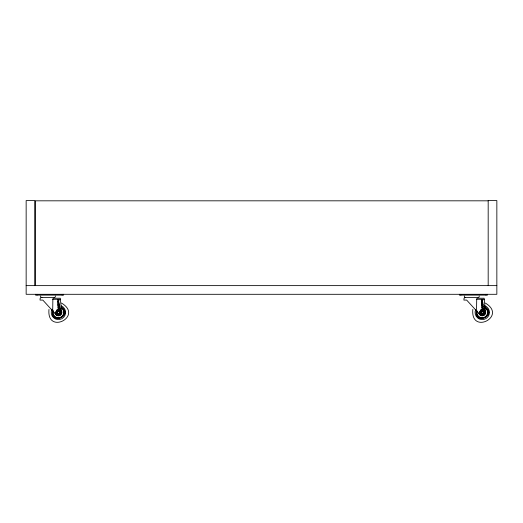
<?xml version="1.0" encoding="UTF-8"?>
<svg xmlns="http://www.w3.org/2000/svg" width="523" height="523" viewBox="0 0 523 523"><rect width="100%" height="100%" fill="white"/><g stroke="black" fill="none" stroke-linecap="round" stroke-linejoin="round"><path stroke-width="0.78" d="M40.461 296.038L41.029 297.41M464.3 296.038L464.509 297.123L465.163 297.45M59.629 308.805C60.465 310.61 60.779 307.589 59.707 308.701M484.403 309.067C483.468 307.125 483.448 310.754 484.409 308.825M52.705 310.904L52.869 298.751L53.536 298.221L60.269 298.221L61.734 312.218A3.328 3.328 0 0 1 56.053 314.571L42.814 300.084L40.049 300.084L40.088 298.489L41.029 297.541M476.545 310.904L476.715 298.751L477.381 298.221L484.115 298.221L485.579 312.218A3.328 3.328 0 0 1 479.898 314.571L466.653 300.084L463.888 300.084L464.064 298.162L465.215 297.495M483.514 312.499L483.527 312.035M48.979 309.42C46.527 335.367 83.876 316.31 61.472 303.046M472.825 309.42C470.367 335.367 507.722 316.31 485.311 303.046M480.931 312.022L481.323 311.29M52.529 310.309C49.692 326.097 74.397 315.559 60.89 306.687M476.335 310.42C473.825 326.332 498.38 315.153 484.546 306.615M59.014 313.395C61.498 310.374 54.935 311.303 58.112 313.525C59.838 313.963 60.289 311.172 58.602 310.956M483.134 313.159L481.931 313.525L480.944 312.506M57.484 311.29C55.288 313.486 60.387 315.055 59.818 312.002C59.393 310.054 56.288 311.159 57.229 312.872M482.853 313.395C485.272 309.93 478.493 311.95 482.265 313.558A1.177 1.177 0 0 1 481.101 312.172A1.177 1.177 0 0 1 482.664 311.27A1.177 1.177 0 0 1 483.285 312.963L483.03 313.264M54.621 297.45L55.19 297.123L55.399 296.038M58.602 313.8C62.675 311.682 55.163 309.766 57.811 313.44M482.441 313.8C487.312 310.61 477.512 309.923 481.892 313.774C483.801 314.316 484.259 311.231 482.441 310.956M488.181 200.819L35.289 200.819L35.289 285.63M26.15 285.63L496.85 285.63M41.258 297.45L42.52 297.45M42.84 297.45L54.536 297.45M465.267 297.45L478.46 297.45L479.035 297.123L479.245 296.038M52.705 299.287L60.38 299.287M476.545 299.287L484.226 299.287M483.618 309.27L484.239 309.165L484.272 308.668L483.657 308.668L483.945 309.413M481.971 313.525C479.467 312.741 482.572 309.544 483.487 311.904M57.308 313.022L58.419 313.558A1.177 1.177 0 0 1 57.262 312.172A1.177 1.177 0 0 1 58.824 311.27A1.177 1.177 0 0 1 59.445 312.963M488.181 285.63L488.181 200.584L496.85 200.584L496.85 294.299L26.15 294.299L26.15 200.584L34.819 200.584L34.819 285.63M487.475 294.299L487.475 295.103L459.364 295.103L459.364 294.299M485.952 294.299L485.952 295.103M460.894 294.299L460.894 295.103M63.636 294.299L63.636 295.103L35.525 295.103L35.525 294.299M62.106 294.299L62.106 295.103M37.048 294.299L37.048 295.103M484.546 307.119A5.779 5.779 0 0 1 487.652 314.493A5.779 5.779 0 0 1 480.408 317.899A5.779 5.779 0 0 1 476.701 310.812M484.658 307.687A5.315 5.315 0 0 1 487.129 314.532A5.315 5.315 0 0 1 480.454 317.422A5.315 5.315 0 0 1 477.153 310.943M485.096 310.485A3.439 3.439 0 0 1 483.52 315.617A3.439 3.439 0 0 1 478.859 312.963M484.468 305.589A7.185 7.185 0 0 1 489.025 314.82A7.185 7.185 0 0 1 479.676 319.135A7.185 7.185 0 0 1 475.61 309.675M61.034 307.269A5.779 5.779 0 0 1 63.669 314.826A5.779 5.779 0 0 1 56.229 317.775A5.779 5.779 0 0 1 52.967 310.466M60.818 307.687A5.315 5.315 0 0 1 63.283 314.532A5.315 5.315 0 0 1 56.615 317.422A5.315 5.315 0 0 1 53.307 310.943M61.472 310.858A3.439 3.439 0 0 1 59.472 315.689A3.439 3.439 0 0 1 55.013 312.963M61.158 305.778A7.185 7.185 0 0 1 64.976 315.343A7.185 7.185 0 0 1 55.32 318.912A7.185 7.185 0 0 1 52.006 309.165M57.582 301.575C58.556 304.275 59.602 299.496 57.582 301.575M58.687 301.686L57.909 301.817L58.687 301.686M481.428 301.575C482.396 304.275 483.442 299.496 481.428 301.575M482.526 301.686L481.755 301.817L482.526 301.686M58.831 303.262L58.53 303.092L58.831 303.262M482.67 303.262L482.376 303.092L482.67 303.262M60.433 308.988C59.87 309.668 59.687 308.459 60.433 308.668L60.433 308.988M58.275 303.15L57.778 304.092L59.066 303.739L59.06 302.621L57.674 302.725L57.707 303.157L58.275 303.15M482.114 303.15L481.624 304.092L482.906 303.739L482.906 302.621L481.52 302.725L481.552 303.157L482.114 303.15M57 309.917L55.582 312.375L57 314.833L59.838 314.833L61.256 312.375L59.838 309.917L57 309.917M480.846 309.917L479.428 312.375L480.846 314.833L483.683 314.833L485.102 312.375L483.683 309.917L480.846 309.917M59.524 308.622L58.177 309.25L58.06 307.74L59.485 308.152L59.524 308.622M483.363 308.622L482.023 309.25L481.905 307.74L483.33 308.152L483.363 308.622M59.145 308.407L58.661 308.603L59.145 308.407M482.99 308.407L482.5 308.603L482.99 308.407M59.217 304.68L58.393 304.961L59.256 305.112L59.295 305.674L57.909 305.778L57.883 305.425L58.942 305.347L57.863 305.157L58.877 304.491L57.818 304.569L57.792 304.223L59.177 304.118L59.217 304.68M59.361 306.504L58.537 306.785L59.393 306.936L59.439 307.498L58.053 307.602L58.027 307.256L59.079 307.171L58.007 306.981L59.014 306.315L57.961 306.4L57.935 306.047L59.315 305.942L59.361 306.504M483.062 304.68L482.239 304.961L483.095 305.112L483.141 305.674L481.755 305.778L481.729 305.425L482.781 305.347L481.683 304.844L482.716 304.491L481.663 304.569L481.631 304.223L483.017 304.118L483.062 304.68M483.2 306.504L482.376 306.785L483.232 306.936L483.278 307.498L481.892 307.602L481.866 307.256L482.925 307.171L481.846 306.981L482.86 306.315L481.801 306.4L481.775 306.047L483.16 305.942L483.2 306.504M58.838 299.712L57.452 299.823L57.484 300.254L58.373 300.725L58.576 300.169L58.922 300.771L58.838 299.712M482.677 299.712L481.297 299.823L481.33 300.254L481.892 300.209L481.938 300.745L482.415 300.169L482.762 300.771L482.677 299.712M481.036 314.506A2.458 2.458 0 0 0 484.723 312.375A2.458 2.458 0 0 0 481.036 310.25A2.458 2.458 0 0 0 481.036 314.506M57.19 314.506A2.458 2.458 0 0 0 60.877 312.375A2.458 2.458 0 0 0 57.19 310.25A2.458 2.458 0 0 0 57.19 314.506"/></g></svg>
